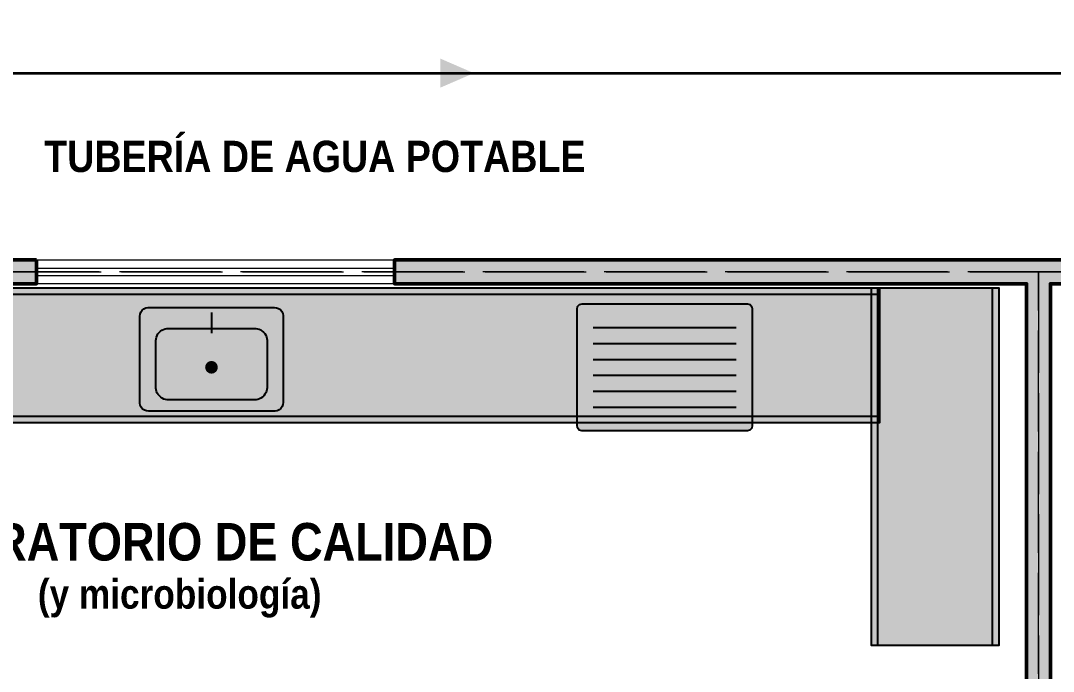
# Model space of a CAD drawing. Header units: metres. Extents: x 0 to 115, y 0 to 64.
# Drawn here: x 79.5 to 92.49, y 23.58 to 31.76 of the extents above; entities that cross this region are included whole.
import ezdxf

# ---------------------------------------------------------------- set-up
doc = ezdxf.new("R2010")
doc.units = ezdxf.units.M
doc.linetypes.add('DASHED', pattern=[1.524, 1.27, -0.254])
doc.layers.add('A-AREA', color=8, linetype='DASHED', lineweight=13, plot=False)
for name, color, linetype, lineweight in [('A-AREA-NOMBRE', 7, 'Continuous', 25), ('A-MURO', 7, 'Continuous', 50), ('A-VENTANA', 4, 'Continuous', 18), ('G-ETIQUETA', 4, 'Continuous', 18), ('M-EQUIPO', 7, 'Continuous', 25), ('M-EQUIPO-RELLENO', 8, 'Continuous', 0)]:
    doc.layers.add(name, color=color, linetype=linetype, lineweight=lineweight)
doc.layers.add('A-MURO-RELLENO', color=8, linetype='Continuous', lineweight=0, true_color=0x8d949b)
doc.layers.add('P-AGUA-POTABLE', color=3, linetype='Continuous', lineweight=35, true_color=0x3aa84f)
doc.styles.add('PLANO', font='arial.ttf')
doc.styles.add('PLANO_N', font='arialbd.ttf')

# ---------------------------------------------------------------- blocks, each defined once
blk = doc.blocks.new('EQ_mesadas-lab')
at = {"layer": 'M-EQUIPO-RELLENO', "true_color": 0xeef1f3}
h = blk.add_hatch(color=7, dxfattribs=at)
h.dxf.hatch_style = 1
h.paths.add_polyline_path([(-6.4, 6.9), (9.1, 6.9), (9.1, 5.2), (-6.4, 5.2)])
h = blk.add_hatch(color=7, dxfattribs=at)
h.dxf.hatch_style = 1
h.paths.add_polyline_path([(9, 6.9), (10.6, 6.9), (10.6, 2.4), (9, 2.4)])
at = {"layer": 'M-EQUIPO'}
for points in [[(-6.4, 6.9), (9.1, 6.9), (9.1, 5.2), (-6.4, 5.2)], [(9, 6.9), (10.6, 6.9), (10.6, 2.4), (9, 2.4)]]:
    blk.add_lwpolyline(points, close=True, dxfattribs=at)
at = {"layer": 'M-EQUIPO', "ltscale": 0.15, "true_color": 0x8a949e}
for points in [[(9.08, 6.9), (10.52, 6.9), (10.52, 2.4), (9.08, 2.4)], [(-6.4, 6.82), (9.1, 6.82), (9.1, 5.28), (-6.4, 5.28)]]:
    blk.add_lwpolyline(points, close=True, dxfattribs=at)
at = {"layer": 'G-ETIQUETA', "style": 'PLANO', "flags": 1}
for tag, p in [('TAG', (0, 0)), ('NOMBRE', (0, -0.25)), ('AREA', (0, -0.5)), ('FUNCION', (0, -0.75)), ('CONFIANZA', (0, -1))]:
    blk.add_attdef(tag, p, '', height=0.15, dxfattribs=at)
blk = doc.blocks.new('EQ_tarja-lab')
at = {"layer": 'M-EQUIPO-RELLENO', "true_color": 0xe9edf0}
h = blk.add_hatch(color=7, dxfattribs=at)
h.dxf.hatch_style = 1
h.paths.add_polyline_path([(-0.8, 0.65), (-0.7751, 0.65), (-0.7503, 0.65), (-0.7254, 0.65), (-0.7006, 0.65), (-0.6757, 0.65), (-0.6509, 0.65), (-0.626, 0.65), (-0.6011, 0.65), (-0.5763, 0.65), (-0.5514, 0.65), (-0.5266, 0.65), (-0.5017, 0.65), (-0.4769, 0.65), (-0.452, 0.65), (-0.4271, 0.65), (-0.4023, 0.65), (-0.3774, 0.65), (-0.3526, 0.65), (-0.3277, 0.65), (-0.3029, 0.65), (-0.278, 0.65), (-0.2531, 0.65), (-0.2283, 0.65), (-0.2034, 0.65), (-0.1786, 0.65), (-0.1537, 0.65), (-0.1289, 0.65), (-0.104, 0.65), (-0.0791, 0.65), (-0.0543, 0.65), (-0.0294, 0.65), (-0.0046, 0.65), (0.0203, 0.65), (0.0451, 0.65), (0.07, 0.65), (0.0949, 0.65), (0.1197, 0.65), (0.1446, 0.65), (0.1694, 0.65), (0.1943, 0.65), (0.2191, 0.65), (0.244, 0.65), (0.2689, 0.65), (0.2937, 0.65), (0.3186, 0.65), (0.3434, 0.65), (0.3683, 0.65), (0.3931, 0.65), (0.418, 0.65), (0.4429, 0.65), (0.4677, 0.65), (0.4926, 0.65), (0.5174, 0.65), (0.5423, 0.65), (0.5671, 0.65), (0.592, 0.65), (0.6169, 0.65), (0.6417, 0.65), (0.6666, 0.65), (0.6914, 0.65), (0.7163, 0.65), (0.7411, 0.65), (0.766, 0.65), (0.7908, 0.65), (0.8161, 0.6487), (0.8422, 0.6407), (0.8662, 0.625), (0.8849, 0.6029), (0.8962, 0.5773), (0.9, 0.5514), (0.9, 0.5266), (0.9, 0.5017), (0.9, 0.4769), (0.9, 0.452), (0.9, 0.4271), (0.9, 0.4023), (0.9, 0.3774), (0.9, 0.3526), (0.9, 0.3277), (0.9, 0.3029), (0.9, 0.278), (0.9, 0.2531), (0.9, 0.2283), (0.9, 0.2034), (0.9, 0.1786), (0.9, 0.1537), (0.9, 0.1289), (0.9, 0.104), (0.9, 0.0791), (0.9, 0.0543), (0.9, 0.0294), (0.9, 0.0046), (0.9, -0.0203), (0.9, -0.0451), (0.9, -0.07), (0.9, -0.0949), (0.9, -0.1197), (0.9, -0.1446), (0.9, -0.1694), (0.9, -0.1943), (0.9, -0.2191), (0.9, -0.244), (0.9, -0.2689), (0.9, -0.2937), (0.9, -0.3186), (0.9, -0.3434), (0.9, -0.3683), (0.9, -0.3931), (0.9, -0.418), (0.9, -0.4429), (0.9, -0.4677), (0.9, -0.4926), (0.9, -0.5174), (0.9, -0.5423), (0.8984, -0.5676), (0.89, -0.5937), (0.8738, -0.6174), (0.8515, -0.6357), (0.8258, -0.6466), (0.8, -0.65), (0.7751, -0.65), (0.7503, -0.65), (0.7254, -0.65), (0.7006, -0.65), (0.6757, -0.65), (0.6509, -0.65), (0.626, -0.65), (0.6011, -0.65), (0.5763, -0.65), (0.5514, -0.65), (0.5266, -0.65), (0.5017, -0.65), (0.4769, -0.65), (0.452, -0.65), (0.4271, -0.65), (0.4023, -0.65), (0.3774, -0.65), (0.3526, -0.65), (0.3277, -0.65), (0.3029, -0.65), (0.278, -0.65), (0.2531, -0.65), (0.2283, -0.65), (0.2034, -0.65), (0.1786, -0.65), (0.1537, -0.65), (0.1289, -0.65), (0.104, -0.65), (0.0791, -0.65), (0.0543, -0.65), (0.0294, -0.65), (0.0046, -0.65), (-0.0203, -0.65), (-0.0451, -0.65), (-0.07, -0.65), (-0.0949, -0.65), (-0.1197, -0.65), (-0.1446, -0.65), (-0.1694, -0.65), (-0.1943, -0.65), (-0.2191, -0.65), (-0.244, -0.65), (-0.2689, -0.65), (-0.2937, -0.65), (-0.3186, -0.65), (-0.3434, -0.65), (-0.3683, -0.65), (-0.3931, -0.65), (-0.418, -0.65), (-0.4429, -0.65), (-0.4677, -0.65), (-0.4926, -0.65), (-0.5174, -0.65), (-0.5423, -0.65), (-0.5671, -0.65), (-0.592, -0.65), (-0.6169, -0.65), (-0.6417, -0.65), (-0.6666, -0.65), (-0.6914, -0.65), (-0.7163, -0.65), (-0.7411, -0.65), (-0.766, -0.65), (-0.7908, -0.65), (-0.8161, -0.6487), (-0.8422, -0.6407), (-0.8662, -0.625), (-0.8849, -0.6029), (-0.8962, -0.5773), (-0.9, -0.5514), (-0.9, -0.5266), (-0.9, -0.5017), (-0.9, -0.4769), (-0.9, -0.452), (-0.9, -0.4271), (-0.9, -0.4023), (-0.9, -0.3774), (-0.9, -0.3526), (-0.9, -0.3277), (-0.9, -0.3029), (-0.9, -0.278), (-0.9, -0.2531), (-0.9, -0.2283), (-0.9, -0.2034), (-0.9, -0.1786), (-0.9, -0.1537), (-0.9, -0.1289), (-0.9, -0.104), (-0.9, -0.0791), (-0.9, -0.0543), (-0.9, -0.0294), (-0.9, -0.0046), (-0.9, 0.0203), (-0.9, 0.0451), (-0.9, 0.07), (-0.9, 0.0949), (-0.9, 0.1197), (-0.9, 0.1446), (-0.9, 0.1694), (-0.9, 0.1943), (-0.9, 0.2191), (-0.9, 0.244), (-0.9, 0.2689), (-0.9, 0.2937), (-0.9, 0.3186), (-0.9, 0.3434), (-0.9, 0.3683), (-0.9, 0.3931), (-0.9, 0.418), (-0.9, 0.4429), (-0.9, 0.4677), (-0.9, 0.4926), (-0.9, 0.5174), (-0.9, 0.5423), (-0.8984, 0.5676), (-0.89, 0.5937), (-0.8738, 0.6174), (-0.8515, 0.6357), (-0.8258, 0.6466)])
at = {"layer": 'M-EQUIPO-RELLENO', "true_color": 0xdfe4e9}
h = blk.add_hatch(color=7, dxfattribs=at)
h.dxf.hatch_style = 1
h.paths.add_polyline_path([(-0.54, 0.39), (-0.5201, 0.39), (-0.5001, 0.39), (-0.4802, 0.39), (-0.4603, 0.39), (-0.4404, 0.39), (-0.4204, 0.39), (-0.4005, 0.39), (-0.3806, 0.39), (-0.3606, 0.39), (-0.3407, 0.39), (-0.3208, 0.39), (-0.3008, 0.39), (-0.2809, 0.39), (-0.261, 0.39), (-0.2411, 0.39), (-0.2211, 0.39), (-0.2012, 0.39), (-0.1813, 0.39), (-0.1613, 0.39), (-0.1414, 0.39), (-0.1215, 0.39), (-0.1015, 0.39), (-0.0816, 0.39), (-0.0617, 0.39), (-0.0418, 0.39), (-0.0218, 0.39), (-0.0019, 0.39), (0.018, 0.39), (0.038, 0.39), (0.0579, 0.39), (0.0778, 0.39), (0.0978, 0.39), (0.1177, 0.39), (0.1376, 0.39), (0.1575, 0.39), (0.1775, 0.39), (0.1974, 0.39), (0.2173, 0.39), (0.2373, 0.39), (0.2572, 0.39), (0.2771, 0.39), (0.297, 0.39), (0.317, 0.39), (0.3369, 0.39), (0.3568, 0.39), (0.3768, 0.39), (0.3967, 0.39), (0.4166, 0.39), (0.4366, 0.39), (0.4565, 0.39), (0.4764, 0.39), (0.4963, 0.39), (0.5163, 0.39), (0.5362, 0.39), (0.5564, 0.3892), (0.5773, 0.3856), (0.5983, 0.379), (0.6187, 0.3693), (0.638, 0.3565), (0.6553, 0.3409), (0.6702, 0.323), (0.6822, 0.3034), (0.6911, 0.2827), (0.6968, 0.2617), (0.6996, 0.241), (0.7, 0.2209), (0.7, 0.201), (0.7, 0.1811), (0.7, 0.1611), (0.7, 0.1412), (0.7, 0.1213), (0.7, 0.1013), (0.7, 0.0814), (0.7, 0.0615), (0.7, 0.0415), (0.7, 0.0216), (0.7, 0.0017), (0.7, -0.0182), (0.7, -0.0382), (0.7, -0.0581), (0.7, -0.078), (0.7, -0.098), (0.7, -0.1179), (0.7, -0.1378), (0.7, -0.1578), (0.7, -0.1777), (0.7, -0.1976), (0.7, -0.2175), (0.7, -0.2375), (0.7, -0.2574), (0.7, -0.2773), (0.7, -0.2973), (0.7, -0.3172), (0.7, -0.3371), (0.6998, -0.3571), (0.6976, -0.3777), (0.6924, -0.3988), (0.6841, -0.4195), (0.6727, -0.4394), (0.6583, -0.4577), (0.6414, -0.4737), (0.6225, -0.4871), (0.6023, -0.4974), (0.5813, -0.5046), (0.5604, -0.5087), (0.54, -0.51), (0.5201, -0.51), (0.5001, -0.51), (0.4802, -0.51), (0.4603, -0.51), (0.4404, -0.51), (0.4204, -0.51), (0.4005, -0.51), (0.3806, -0.51), (0.3606, -0.51), (0.3407, -0.51), (0.3208, -0.51), (0.3008, -0.51), (0.2809, -0.51), (0.261, -0.51), (0.2411, -0.51), (0.2211, -0.51), (0.2012, -0.51), (0.1813, -0.51), (0.1613, -0.51), (0.1414, -0.51), (0.1215, -0.51), (0.1015, -0.51), (0.0816, -0.51), (0.0617, -0.51), (0.0418, -0.51), (0.0218, -0.51), (0.0019, -0.51), (-0.018, -0.51), (-0.038, -0.51), (-0.0579, -0.51), (-0.0778, -0.51), (-0.0978, -0.51), (-0.1177, -0.51), (-0.1376, -0.51), (-0.1575, -0.51), (-0.1775, -0.51), (-0.1974, -0.51), (-0.2173, -0.51), (-0.2373, -0.51), (-0.2572, -0.51), (-0.2771, -0.51), (-0.297, -0.51), (-0.317, -0.51), (-0.3369, -0.51), (-0.3568, -0.51), (-0.3768, -0.51), (-0.3967, -0.51), (-0.4166, -0.51), (-0.4366, -0.51), (-0.4565, -0.51), (-0.4764, -0.51), (-0.4963, -0.51), (-0.5163, -0.51), (-0.5362, -0.51), (-0.5564, -0.5092), (-0.5773, -0.5056), (-0.5983, -0.499), (-0.6187, -0.4893), (-0.638, -0.4765), (-0.6553, -0.4609), (-0.6702, -0.443), (-0.6822, -0.4234), (-0.6911, -0.4027), (-0.6968, -0.3817), (-0.6996, -0.361), (-0.7, -0.3409), (-0.7, -0.321), (-0.7, -0.3011), (-0.7, -0.2811), (-0.7, -0.2612), (-0.7, -0.2413), (-0.7, -0.2213), (-0.7, -0.2014), (-0.7, -0.1815), (-0.7, -0.1615), (-0.7, -0.1416), (-0.7, -0.1217), (-0.7, -0.1018), (-0.7, -0.0818), (-0.7, -0.0619), (-0.7, -0.042), (-0.7, -0.022), (-0.7, -0.0021), (-0.7, 0.0178), (-0.7, 0.0378), (-0.7, 0.0577), (-0.7, 0.0776), (-0.7, 0.0975), (-0.7, 0.1175), (-0.7, 0.1374), (-0.7, 0.1573), (-0.7, 0.1773), (-0.7, 0.1972), (-0.7, 0.2171), (-0.6998, 0.2371), (-0.6976, 0.2577), (-0.6924, 0.2788), (-0.6841, 0.2995), (-0.6727, 0.3194), (-0.6583, 0.3377), (-0.6414, 0.3537), (-0.6225, 0.3671), (-0.6023, 0.3774), (-0.5813, 0.3846), (-0.5604, 0.3887)])
at = {"layer": 'M-EQUIPO-RELLENO', "true_color": 0x6b7682}
h = blk.add_hatch(color=7, dxfattribs=at)
h.dxf.hatch_style = 1
edge = h.paths.add_edge_path()
edge.add_arc((0, -0.1), 0.08, 0, 360)
at = {"layer": 'M-EQUIPO'}
for points in [[(-0.8, 0.65), (-0.7751, 0.65), (-0.7503, 0.65), (-0.7254, 0.65), (-0.7006, 0.65), (-0.6757, 0.65), (-0.6509, 0.65), (-0.626, 0.65), (-0.6011, 0.65), (-0.5763, 0.65), (-0.5514, 0.65), (-0.5266, 0.65), (-0.5017, 0.65), (-0.4769, 0.65), (-0.452, 0.65), (-0.4271, 0.65), (-0.4023, 0.65), (-0.3774, 0.65), (-0.3526, 0.65), (-0.3277, 0.65), (-0.3029, 0.65), (-0.278, 0.65), (-0.2531, 0.65), (-0.2283, 0.65), (-0.2034, 0.65), (-0.1786, 0.65), (-0.1537, 0.65), (-0.1289, 0.65), (-0.104, 0.65), (-0.0791, 0.65), (-0.0543, 0.65), (-0.0294, 0.65), (-0.0046, 0.65), (0.0203, 0.65), (0.0451, 0.65), (0.07, 0.65), (0.0949, 0.65), (0.1197, 0.65), (0.1446, 0.65), (0.1694, 0.65), (0.1943, 0.65), (0.2191, 0.65), (0.244, 0.65), (0.2689, 0.65), (0.2937, 0.65), (0.3186, 0.65), (0.3434, 0.65), (0.3683, 0.65), (0.3931, 0.65), (0.418, 0.65), (0.4429, 0.65), (0.4677, 0.65), (0.4926, 0.65), (0.5174, 0.65), (0.5423, 0.65), (0.5671, 0.65), (0.592, 0.65), (0.6169, 0.65), (0.6417, 0.65), (0.6666, 0.65), (0.6914, 0.65), (0.7163, 0.65), (0.7411, 0.65), (0.766, 0.65), (0.7908, 0.65), (0.8161, 0.6487), (0.8422, 0.6407), (0.8662, 0.625), (0.8849, 0.6029), (0.8962, 0.5773), (0.9, 0.5514), (0.9, 0.5266), (0.9, 0.5017), (0.9, 0.4769), (0.9, 0.452), (0.9, 0.4271), (0.9, 0.4023), (0.9, 0.3774), (0.9, 0.3526), (0.9, 0.3277), (0.9, 0.3029), (0.9, 0.278), (0.9, 0.2531), (0.9, 0.2283), (0.9, 0.2034), (0.9, 0.1786), (0.9, 0.1537), (0.9, 0.1289), (0.9, 0.104), (0.9, 0.0791), (0.9, 0.0543), (0.9, 0.0294), (0.9, 0.0046), (0.9, -0.0203), (0.9, -0.0451), (0.9, -0.07), (0.9, -0.0949), (0.9, -0.1197), (0.9, -0.1446), (0.9, -0.1694), (0.9, -0.1943), (0.9, -0.2191), (0.9, -0.244), (0.9, -0.2689), (0.9, -0.2937), (0.9, -0.3186), (0.9, -0.3434), (0.9, -0.3683), (0.9, -0.3931), (0.9, -0.418), (0.9, -0.4429), (0.9, -0.4677), (0.9, -0.4926), (0.9, -0.5174), (0.9, -0.5423), (0.8984, -0.5676), (0.89, -0.5937), (0.8738, -0.6174), (0.8515, -0.6357), (0.8258, -0.6466), (0.8, -0.65), (0.7751, -0.65), (0.7503, -0.65), (0.7254, -0.65), (0.7006, -0.65), (0.6757, -0.65), (0.6509, -0.65), (0.626, -0.65), (0.6011, -0.65), (0.5763, -0.65), (0.5514, -0.65), (0.5266, -0.65), (0.5017, -0.65), (0.4769, -0.65), (0.452, -0.65), (0.4271, -0.65), (0.4023, -0.65), (0.3774, -0.65), (0.3526, -0.65), (0.3277, -0.65), (0.3029, -0.65), (0.278, -0.65), (0.2531, -0.65), (0.2283, -0.65), (0.2034, -0.65), (0.1786, -0.65), (0.1537, -0.65), (0.1289, -0.65), (0.104, -0.65), (0.0791, -0.65), (0.0543, -0.65), (0.0294, -0.65), (0.0046, -0.65), (-0.0203, -0.65), (-0.0451, -0.65), (-0.07, -0.65), (-0.0949, -0.65), (-0.1197, -0.65), (-0.1446, -0.65), (-0.1694, -0.65), (-0.1943, -0.65), (-0.2191, -0.65), (-0.244, -0.65), (-0.2689, -0.65), (-0.2937, -0.65), (-0.3186, -0.65), (-0.3434, -0.65), (-0.3683, -0.65), (-0.3931, -0.65), (-0.418, -0.65), (-0.4429, -0.65), (-0.4677, -0.65), (-0.4926, -0.65), (-0.5174, -0.65), (-0.5423, -0.65), (-0.5671, -0.65), (-0.592, -0.65), (-0.6169, -0.65), (-0.6417, -0.65), (-0.6666, -0.65), (-0.6914, -0.65), (-0.7163, -0.65), (-0.7411, -0.65), (-0.766, -0.65), (-0.7908, -0.65), (-0.8161, -0.6487), (-0.8422, -0.6407), (-0.8662, -0.625), (-0.8849, -0.6029), (-0.8962, -0.5773), (-0.9, -0.5514), (-0.9, -0.5266), (-0.9, -0.5017), (-0.9, -0.4769), (-0.9, -0.452), (-0.9, -0.4271), (-0.9, -0.4023), (-0.9, -0.3774), (-0.9, -0.3526), (-0.9, -0.3277), (-0.9, -0.3029), (-0.9, -0.278), (-0.9, -0.2531), (-0.9, -0.2283), (-0.9, -0.2034), (-0.9, -0.1786), (-0.9, -0.1537), (-0.9, -0.1289), (-0.9, -0.104), (-0.9, -0.0791), (-0.9, -0.0543), (-0.9, -0.0294), (-0.9, -0.0046), (-0.9, 0.0203), (-0.9, 0.0451), (-0.9, 0.07), (-0.9, 0.0949), (-0.9, 0.1197), (-0.9, 0.1446), (-0.9, 0.1694), (-0.9, 0.1943), (-0.9, 0.2191), (-0.9, 0.244), (-0.9, 0.2689), (-0.9, 0.2937), (-0.9, 0.3186), (-0.9, 0.3434), (-0.9, 0.3683), (-0.9, 0.3931), (-0.9, 0.418), (-0.9, 0.4429), (-0.9, 0.4677), (-0.9, 0.4926), (-0.9, 0.5174), (-0.9, 0.5423), (-0.8984, 0.5676), (-0.89, 0.5937), (-0.8738, 0.6174), (-0.8515, 0.6357), (-0.8258, 0.6466)], [(-0.54, 0.39), (-0.5201, 0.39), (-0.5001, 0.39), (-0.4802, 0.39), (-0.4603, 0.39), (-0.4404, 0.39), (-0.4204, 0.39), (-0.4005, 0.39), (-0.3806, 0.39), (-0.3606, 0.39), (-0.3407, 0.39), (-0.3208, 0.39), (-0.3008, 0.39), (-0.2809, 0.39), (-0.261, 0.39), (-0.2411, 0.39), (-0.2211, 0.39), (-0.2012, 0.39), (-0.1813, 0.39), (-0.1613, 0.39), (-0.1414, 0.39), (-0.1215, 0.39), (-0.1015, 0.39), (-0.0816, 0.39), (-0.0617, 0.39), (-0.0418, 0.39), (-0.0218, 0.39), (-0.0019, 0.39), (0.018, 0.39), (0.038, 0.39), (0.0579, 0.39), (0.0778, 0.39), (0.0978, 0.39), (0.1177, 0.39), (0.1376, 0.39), (0.1575, 0.39), (0.1775, 0.39), (0.1974, 0.39), (0.2173, 0.39), (0.2373, 0.39), (0.2572, 0.39), (0.2771, 0.39), (0.297, 0.39), (0.317, 0.39), (0.3369, 0.39), (0.3568, 0.39), (0.3768, 0.39), (0.3967, 0.39), (0.4166, 0.39), (0.4366, 0.39), (0.4565, 0.39), (0.4764, 0.39), (0.4963, 0.39), (0.5163, 0.39), (0.5362, 0.39), (0.5564, 0.3892), (0.5773, 0.3856), (0.5983, 0.379), (0.6187, 0.3693), (0.638, 0.3565), (0.6553, 0.3409), (0.6702, 0.323), (0.6822, 0.3034), (0.6911, 0.2827), (0.6968, 0.2617), (0.6996, 0.241), (0.7, 0.2209), (0.7, 0.201), (0.7, 0.1811), (0.7, 0.1611), (0.7, 0.1412), (0.7, 0.1213), (0.7, 0.1013), (0.7, 0.0814), (0.7, 0.0615), (0.7, 0.0415), (0.7, 0.0216), (0.7, 0.0017), (0.7, -0.0182), (0.7, -0.0382), (0.7, -0.0581), (0.7, -0.078), (0.7, -0.098), (0.7, -0.1179), (0.7, -0.1378), (0.7, -0.1578), (0.7, -0.1777), (0.7, -0.1976), (0.7, -0.2175), (0.7, -0.2375), (0.7, -0.2574), (0.7, -0.2773), (0.7, -0.2973), (0.7, -0.3172), (0.7, -0.3371), (0.6998, -0.3571), (0.6976, -0.3777), (0.6924, -0.3988), (0.6841, -0.4195), (0.6727, -0.4394), (0.6583, -0.4577), (0.6414, -0.4737), (0.6225, -0.4871), (0.6023, -0.4974), (0.5813, -0.5046), (0.5604, -0.5087), (0.54, -0.51), (0.5201, -0.51), (0.5001, -0.51), (0.4802, -0.51), (0.4603, -0.51), (0.4404, -0.51), (0.4204, -0.51), (0.4005, -0.51), (0.3806, -0.51), (0.3606, -0.51), (0.3407, -0.51), (0.3208, -0.51), (0.3008, -0.51), (0.2809, -0.51), (0.261, -0.51), (0.2411, -0.51), (0.2211, -0.51), (0.2012, -0.51), (0.1813, -0.51), (0.1613, -0.51), (0.1414, -0.51), (0.1215, -0.51), (0.1015, -0.51), (0.0816, -0.51), (0.0617, -0.51), (0.0418, -0.51), (0.0218, -0.51), (0.0019, -0.51), (-0.018, -0.51), (-0.038, -0.51), (-0.0579, -0.51), (-0.0778, -0.51), (-0.0978, -0.51), (-0.1177, -0.51), (-0.1376, -0.51), (-0.1575, -0.51), (-0.1775, -0.51), (-0.1974, -0.51), (-0.2173, -0.51), (-0.2373, -0.51), (-0.2572, -0.51), (-0.2771, -0.51), (-0.297, -0.51), (-0.317, -0.51), (-0.3369, -0.51), (-0.3568, -0.51), (-0.3768, -0.51), (-0.3967, -0.51), (-0.4166, -0.51), (-0.4366, -0.51), (-0.4565, -0.51), (-0.4764, -0.51), (-0.4963, -0.51), (-0.5163, -0.51), (-0.5362, -0.51), (-0.5564, -0.5092), (-0.5773, -0.5056), (-0.5983, -0.499), (-0.6187, -0.4893), (-0.638, -0.4765), (-0.6553, -0.4609), (-0.6702, -0.443), (-0.6822, -0.4234), (-0.6911, -0.4027), (-0.6968, -0.3817), (-0.6996, -0.361), (-0.7, -0.3409), (-0.7, -0.321), (-0.7, -0.3011), (-0.7, -0.2811), (-0.7, -0.2612), (-0.7, -0.2413), (-0.7, -0.2213), (-0.7, -0.2014), (-0.7, -0.1815), (-0.7, -0.1615), (-0.7, -0.1416), (-0.7, -0.1217), (-0.7, -0.1018), (-0.7, -0.0818), (-0.7, -0.0619), (-0.7, -0.042), (-0.7, -0.022), (-0.7, -0.0021), (-0.7, 0.0178), (-0.7, 0.0378), (-0.7, 0.0577), (-0.7, 0.0776), (-0.7, 0.0975), (-0.7, 0.1175), (-0.7, 0.1374), (-0.7, 0.1573), (-0.7, 0.1773), (-0.7, 0.1972), (-0.7, 0.2171), (-0.6998, 0.2371), (-0.6976, 0.2577), (-0.6924, 0.2788), (-0.6841, 0.2995), (-0.6727, 0.3194), (-0.6583, 0.3377), (-0.6414, 0.3537), (-0.6225, 0.3671), (-0.6023, 0.3774), (-0.5813, 0.3846), (-0.5604, 0.3887)]]:
    blk.add_lwpolyline(points, close=True, dxfattribs=at)
at = {"layer": 'M-EQUIPO', "true_color": 0x5b6670}
blk.add_lwpolyline([(0, 0.59), (0, 0.33)], dxfattribs=at)
at = {"layer": 'G-ETIQUETA', "style": 'PLANO', "flags": 1}
for tag, p in [('TAG', (0, 0)), ('NOMBRE', (0, -0.25)), ('AREA', (0, -0.5)), ('FUNCION', (0, -0.75)), ('CONFIANZA', (0, -1))]:
    blk.add_attdef(tag, p, '', height=0.15, dxfattribs=at)
blk = doc.blocks.new('EQ_estufa-lab')
at = {"layer": 'M-EQUIPO-RELLENO', "true_color": 0xe9ecef}
h = blk.add_hatch(color=7, dxfattribs=at)
h.dxf.hatch_style = 1
h.paths.add_polyline_path([(-1.04, 0.8), (-1.0089, 0.8), (-0.9778, 0.8), (-0.9468, 0.8), (-0.9157, 0.8), (-0.8846, 0.8), (-0.8535, 0.8), (-0.8224, 0.8), (-0.7914, 0.8), (-0.7603, 0.8), (-0.7292, 0.8), (-0.6981, 0.8), (-0.667, 0.8), (-0.6359, 0.8), (-0.6049, 0.8), (-0.5738, 0.8), (-0.5427, 0.8), (-0.5116, 0.8), (-0.4805, 0.8), (-0.4495, 0.8), (-0.4184, 0.8), (-0.3873, 0.8), (-0.3562, 0.8), (-0.3251, 0.8), (-0.2941, 0.8), (-0.263, 0.8), (-0.2319, 0.8), (-0.2008, 0.8), (-0.1697, 0.8), (-0.1387, 0.8), (-0.1076, 0.8), (-0.0765, 0.8), (-0.0454, 0.8), (-0.0143, 0.8), (0.0167, 0.8), (0.0478, 0.8), (0.0789, 0.8), (0.11, 0.8), (0.1411, 0.8), (0.1722, 0.8), (0.2032, 0.8), (0.2343, 0.8), (0.2654, 0.8), (0.2965, 0.8), (0.3276, 0.8), (0.3586, 0.8), (0.3897, 0.8), (0.4208, 0.8), (0.4519, 0.8), (0.483, 0.8), (0.514, 0.8), (0.5451, 0.8), (0.5762, 0.8), (0.6073, 0.8), (0.6384, 0.8), (0.6694, 0.8), (0.7005, 0.8), (0.7316, 0.8), (0.7627, 0.8), (0.7938, 0.8), (0.8249, 0.8), (0.8559, 0.8), (0.887, 0.8), (0.9181, 0.8), (0.9492, 0.8), (0.9803, 0.8), (1.0113, 0.8), (1.0424, 0.8), (1.0744, 0.7891), (1.0962, 0.7611), (1.1, 0.7292), (1.1, 0.6981), (1.1, 0.667), (1.1, 0.6359), (1.1, 0.6049), (1.1, 0.5738), (1.1, 0.5427), (1.1, 0.5116), (1.1, 0.4805), (1.1, 0.4495), (1.1, 0.4184), (1.1, 0.3873), (1.1, 0.3562), (1.1, 0.3251), (1.1, 0.2941), (1.1, 0.263), (1.1, 0.2319), (1.1, 0.2008), (1.1, 0.1697), (1.1, 0.1387), (1.1, 0.1076), (1.1, 0.0765), (1.1, 0.0454), (1.1, 0.0143), (1.1, -0.0168), (1.1, -0.0478), (1.1, -0.0789), (1.1, -0.11), (1.1, -0.1411), (1.1, -0.1722), (1.1, -0.2032), (1.1, -0.2343), (1.1, -0.2654), (1.1, -0.2965), (1.1, -0.3276), (1.1, -0.3586), (1.1, -0.3897), (1.1, -0.4208), (1.1, -0.4519), (1.1, -0.483), (1.1, -0.514), (1.1, -0.5451), (1.1, -0.5762), (1.1, -0.6073), (1.1, -0.6384), (1.1, -0.6694), (1.1, -0.7005), (1.1, -0.7316), (1.0952, -0.7636), (1.0721, -0.7907), (1.04, -0.8), (1.0089, -0.8), (0.9778, -0.8), (0.9468, -0.8), (0.9157, -0.8), (0.8846, -0.8), (0.8535, -0.8), (0.8224, -0.8), (0.7914, -0.8), (0.7603, -0.8), (0.7292, -0.8), (0.6981, -0.8), (0.667, -0.8), (0.6359, -0.8), (0.6049, -0.8), (0.5738, -0.8), (0.5427, -0.8), (0.5116, -0.8), (0.4805, -0.8), (0.4495, -0.8), (0.4184, -0.8), (0.3873, -0.8), (0.3562, -0.8), (0.3251, -0.8), (0.2941, -0.8), (0.263, -0.8), (0.2319, -0.8), (0.2008, -0.8), (0.1697, -0.8), (0.1387, -0.8), (0.1076, -0.8), (0.0765, -0.8), (0.0454, -0.8), (0.0143, -0.8), (-0.0168, -0.8), (-0.0478, -0.8), (-0.0789, -0.8), (-0.11, -0.8), (-0.1411, -0.8), (-0.1722, -0.8), (-0.2032, -0.8), (-0.2343, -0.8), (-0.2654, -0.8), (-0.2965, -0.8), (-0.3276, -0.8), (-0.3586, -0.8), (-0.3897, -0.8), (-0.4208, -0.8), (-0.4519, -0.8), (-0.483, -0.8), (-0.514, -0.8), (-0.5451, -0.8), (-0.5762, -0.8), (-0.6073, -0.8), (-0.6384, -0.8), (-0.6694, -0.8), (-0.7005, -0.8), (-0.7316, -0.8), (-0.7627, -0.8), (-0.7938, -0.8), (-0.8249, -0.8), (-0.8559, -0.8), (-0.887, -0.8), (-0.9181, -0.8), (-0.9492, -0.8), (-0.9803, -0.8), (-1.0113, -0.8), (-1.0424, -0.8), (-1.0744, -0.7891), (-1.0962, -0.7611), (-1.1, -0.7292), (-1.1, -0.6981), (-1.1, -0.667), (-1.1, -0.6359), (-1.1, -0.6049), (-1.1, -0.5738), (-1.1, -0.5427), (-1.1, -0.5116), (-1.1, -0.4805), (-1.1, -0.4495), (-1.1, -0.4184), (-1.1, -0.3873), (-1.1, -0.3562), (-1.1, -0.3251), (-1.1, -0.2941), (-1.1, -0.263), (-1.1, -0.2319), (-1.1, -0.2008), (-1.1, -0.1697), (-1.1, -0.1387), (-1.1, -0.1076), (-1.1, -0.0765), (-1.1, -0.0454), (-1.1, -0.0143), (-1.1, 0.0167), (-1.1, 0.0478), (-1.1, 0.0789), (-1.1, 0.11), (-1.1, 0.1411), (-1.1, 0.1722), (-1.1, 0.2032), (-1.1, 0.2343), (-1.1, 0.2654), (-1.1, 0.2965), (-1.1, 0.3276), (-1.1, 0.3586), (-1.1, 0.3897), (-1.1, 0.4208), (-1.1, 0.4519), (-1.1, 0.483), (-1.1, 0.514), (-1.1, 0.5451), (-1.1, 0.5762), (-1.1, 0.6073), (-1.1, 0.6384), (-1.1, 0.6694), (-1.1, 0.7005), (-1.1, 0.7316), (-1.0952, 0.7636), (-1.0721, 0.7907)])
at = {"layer": 'M-EQUIPO'}
blk.add_lwpolyline([(-1.04, 0.8), (-1.0089, 0.8), (-0.9778, 0.8), (-0.9468, 0.8), (-0.9157, 0.8), (-0.8846, 0.8), (-0.8535, 0.8), (-0.8224, 0.8), (-0.7914, 0.8), (-0.7603, 0.8), (-0.7292, 0.8), (-0.6981, 0.8), (-0.667, 0.8), (-0.6359, 0.8), (-0.6049, 0.8), (-0.5738, 0.8), (-0.5427, 0.8), (-0.5116, 0.8), (-0.4805, 0.8), (-0.4495, 0.8), (-0.4184, 0.8), (-0.3873, 0.8), (-0.3562, 0.8), (-0.3251, 0.8), (-0.2941, 0.8), (-0.263, 0.8), (-0.2319, 0.8), (-0.2008, 0.8), (-0.1697, 0.8), (-0.1387, 0.8), (-0.1076, 0.8), (-0.0765, 0.8), (-0.0454, 0.8), (-0.0143, 0.8), (0.0167, 0.8), (0.0478, 0.8), (0.0789, 0.8), (0.11, 0.8), (0.1411, 0.8), (0.1722, 0.8), (0.2032, 0.8), (0.2343, 0.8), (0.2654, 0.8), (0.2965, 0.8), (0.3276, 0.8), (0.3586, 0.8), (0.3897, 0.8), (0.4208, 0.8), (0.4519, 0.8), (0.483, 0.8), (0.514, 0.8), (0.5451, 0.8), (0.5762, 0.8), (0.6073, 0.8), (0.6384, 0.8), (0.6694, 0.8), (0.7005, 0.8), (0.7316, 0.8), (0.7627, 0.8), (0.7938, 0.8), (0.8249, 0.8), (0.8559, 0.8), (0.887, 0.8), (0.9181, 0.8), (0.9492, 0.8), (0.9803, 0.8), (1.0113, 0.8), (1.0424, 0.8), (1.0744, 0.7891), (1.0962, 0.7611), (1.1, 0.7292), (1.1, 0.6981), (1.1, 0.667), (1.1, 0.6359), (1.1, 0.6049), (1.1, 0.5738), (1.1, 0.5427), (1.1, 0.5116), (1.1, 0.4805), (1.1, 0.4495), (1.1, 0.4184), (1.1, 0.3873), (1.1, 0.3562), (1.1, 0.3251), (1.1, 0.2941), (1.1, 0.263), (1.1, 0.2319), (1.1, 0.2008), (1.1, 0.1697), (1.1, 0.1387), (1.1, 0.1076), (1.1, 0.0765), (1.1, 0.0454), (1.1, 0.0143), (1.1, -0.0168), (1.1, -0.0478), (1.1, -0.0789), (1.1, -0.11), (1.1, -0.1411), (1.1, -0.1722), (1.1, -0.2032), (1.1, -0.2343), (1.1, -0.2654), (1.1, -0.2965), (1.1, -0.3276), (1.1, -0.3586), (1.1, -0.3897), (1.1, -0.4208), (1.1, -0.4519), (1.1, -0.483), (1.1, -0.514), (1.1, -0.5451), (1.1, -0.5762), (1.1, -0.6073), (1.1, -0.6384), (1.1, -0.6694), (1.1, -0.7005), (1.1, -0.7316), (1.0952, -0.7636), (1.0721, -0.7907), (1.04, -0.8), (1.0089, -0.8), (0.9778, -0.8), (0.9468, -0.8), (0.9157, -0.8), (0.8846, -0.8), (0.8535, -0.8), (0.8224, -0.8), (0.7914, -0.8), (0.7603, -0.8), (0.7292, -0.8), (0.6981, -0.8), (0.667, -0.8), (0.6359, -0.8), (0.6049, -0.8), (0.5738, -0.8), (0.5427, -0.8), (0.5116, -0.8), (0.4805, -0.8), (0.4495, -0.8), (0.4184, -0.8), (0.3873, -0.8), (0.3562, -0.8), (0.3251, -0.8), (0.2941, -0.8), (0.263, -0.8), (0.2319, -0.8), (0.2008, -0.8), (0.1697, -0.8), (0.1387, -0.8), (0.1076, -0.8), (0.0765, -0.8), (0.0454, -0.8), (0.0143, -0.8), (-0.0168, -0.8), (-0.0478, -0.8), (-0.0789, -0.8), (-0.11, -0.8), (-0.1411, -0.8), (-0.1722, -0.8), (-0.2032, -0.8), (-0.2343, -0.8), (-0.2654, -0.8), (-0.2965, -0.8), (-0.3276, -0.8), (-0.3586, -0.8), (-0.3897, -0.8), (-0.4208, -0.8), (-0.4519, -0.8), (-0.483, -0.8), (-0.514, -0.8), (-0.5451, -0.8), (-0.5762, -0.8), (-0.6073, -0.8), (-0.6384, -0.8), (-0.6694, -0.8), (-0.7005, -0.8), (-0.7316, -0.8), (-0.7627, -0.8), (-0.7938, -0.8), (-0.8249, -0.8), (-0.8559, -0.8), (-0.887, -0.8), (-0.9181, -0.8), (-0.9492, -0.8), (-0.9803, -0.8), (-1.0113, -0.8), (-1.0424, -0.8), (-1.0744, -0.7891), (-1.0962, -0.7611), (-1.1, -0.7292), (-1.1, -0.6981), (-1.1, -0.667), (-1.1, -0.6359), (-1.1, -0.6049), (-1.1, -0.5738), (-1.1, -0.5427), (-1.1, -0.5116), (-1.1, -0.4805), (-1.1, -0.4495), (-1.1, -0.4184), (-1.1, -0.3873), (-1.1, -0.3562), (-1.1, -0.3251), (-1.1, -0.2941), (-1.1, -0.263), (-1.1, -0.2319), (-1.1, -0.2008), (-1.1, -0.1697), (-1.1, -0.1387), (-1.1, -0.1076), (-1.1, -0.0765), (-1.1, -0.0454), (-1.1, -0.0143), (-1.1, 0.0167), (-1.1, 0.0478), (-1.1, 0.0789), (-1.1, 0.11), (-1.1, 0.1411), (-1.1, 0.1722), (-1.1, 0.2032), (-1.1, 0.2343), (-1.1, 0.2654), (-1.1, 0.2965), (-1.1, 0.3276), (-1.1, 0.3586), (-1.1, 0.3897), (-1.1, 0.4208), (-1.1, 0.4519), (-1.1, 0.483), (-1.1, 0.514), (-1.1, 0.5451), (-1.1, 0.5762), (-1.1, 0.6073), (-1.1, 0.6384), (-1.1, 0.6694), (-1.1, 0.7005), (-1.1, 0.7316), (-1.0952, 0.7636), (-1.0721, 0.7907)], close=True, dxfattribs=at)
at = {"layer": 'M-EQUIPO', "true_color": 0x5c6670}
for points in [[(-0.9, 0.5), (0.9, 0.5)], [(-0.9, 0.3), (0.9, 0.3)], [(-0.9, 0.1), (0.9, 0.1)], [(-0.9, -0.1), (0.9, -0.1)], [(-0.9, -0.3), (0.9, -0.3)], [(-0.9, -0.5), (0.9, -0.5)]]:
    blk.add_lwpolyline(points, dxfattribs=at)
at = {"layer": 'G-ETIQUETA', "style": 'PLANO', "flags": 1}
for tag, p in [('TAG', (0, 0)), ('NOMBRE', (0, -0.25)), ('AREA', (0, -0.5)), ('FUNCION', (0, -0.75)), ('CONFIANZA', (0, -1))]:
    blk.add_attdef(tag, p, '', height=0.15, dxfattribs=at)

msp = doc.modelspace()

# ---------------------------------------------------------------- hatches: boundary and pattern name
at = {"layer": 'A-MURO-RELLENO', "true_color": 0x8d949b}
h = msp.add_hatch(color=8, dxfattribs=at)
h.dxf.hatch_style = 1
h.paths.add_polyline_path([(85.7, 14.19), (100.51, 14.19), (100.51, 28.42), (102.3, 28.42), (102.3, 28.78), (100.51, 28.78), (100.51, 29.2), (100.09, 29.2), (100.09, 28.75), (95.2, 28.75), (95.2, 28.45), (100.09, 28.45), (100.09, 14.61), (92.45, 14.61), (92.45, 28.45), (92.7, 28.45), (92.7, 28.75), (84.2, 28.75), (84.2, 28.45), (92.15, 28.45), (92.15, 14.61), (85.7, 14.61)])
h = msp.add_hatch(color=8, dxfattribs=at)
h.dxf.hatch_style = 1
h.paths.add_polyline_path([(79.7, 28.75), (69.95, 28.75), (69.95, 17.1), (70.25, 17.1), (70.25, 28.45), (79.7, 28.45)])

# ---------------------------------------------------------------- linework, layer by layer
at = {"layer": 'A-AREA'}
for points in [[(3, 34.35), (100.3, 34.35), (100.3, 28.6), (3, 28.6)], [(70.1, 28.6), (92.3, 28.6), (92.3, 14.4), (70.1, 14.4)], [(92.3, 28.6), (100.3, 28.6), (100.3, 14.4), (92.3, 14.4)]]:
    msp.add_lwpolyline(points, close=True, dxfattribs=at)
at = {"layer": 'A-MURO'}
for points in [[(85.7, 14.19), (100.51, 14.19), (100.51, 28.42), (102.3, 28.42), (102.3, 28.78), (100.51, 28.78), (100.51, 29.2), (100.09, 29.2), (100.09, 28.75), (95.2, 28.75), (95.2, 28.45), (100.09, 28.45), (100.09, 14.61), (92.45, 14.61), (92.45, 28.45), (92.7, 28.45), (92.7, 28.75), (84.2, 28.75), (84.2, 28.45), (92.15, 28.45), (92.15, 14.61), (85.7, 14.61)], [(79.7, 28.75), (69.95, 28.75), (69.95, 17.1), (70.25, 17.1), (70.25, 28.45), (79.7, 28.45)]]:
    msp.add_lwpolyline(points, close=True, dxfattribs=at)
at = {"layer": 'A-VENTANA'}
for p, q in [((79.7, 28.645), (84.2, 28.645)), ((79.7, 28.555), (84.2, 28.555))]:
    msp.add_line(p, q, dxfattribs=at)
msp.add_lwpolyline([(79.7, 28.75), (84.2, 28.75), (84.2, 28.45), (79.7, 28.45)], close=True, dxfattribs=at)
at = {"layer": 'P-AGUA-POTABLE'}
msp.add_lwpolyline([(7.2, 31.1), (93.8, 31.1), (93.8, 29.68)], dxfattribs=at)
msp.add_solid([(85.2, 31.1), (84.78, 30.918), (84.78, 31.282)], dxfattribs=at)

# ---------------------------------------------------------------- block references
at = {"layer": 'M-EQUIPO'}
for name, p in [('EQ_mesadas-lab', (81.2, 21.5)), ('EQ_estufa-lab', (87.6, 27.4)), ('EQ_tarja-lab', (81.9, 27.5))]:
    msp.add_blockref(name, p, dxfattribs=at)

# ---------------------------------------------------------------- texts
at = {"layer": 'A-AREA-NOMBRE', "insert": (81.5, 25.4416), "char_height": 0.4726, "attachment_point": 2, "line_spacing_factor": 0.9, "style": 'PLANO_N'}
msp.add_mtext('\\W0.86;LABORATORIO DE CALIDAD\\P{\\H0.78x;(y microbiología)}', dxfattribs=at)
at = {"layer": 'P-AGUA-POTABLE', "true_color": 0x22803a, "insert": (83.2, 30.05), "char_height": 0.3938, "attachment_point": 5, "line_spacing_factor": 0.9, "style": 'PLANO_N'}
msp.add_mtext('\\W0.86;TUBERÍA DE AGUA POTABLE', dxfattribs=at)

doc.saveas('drawing.dxf')
